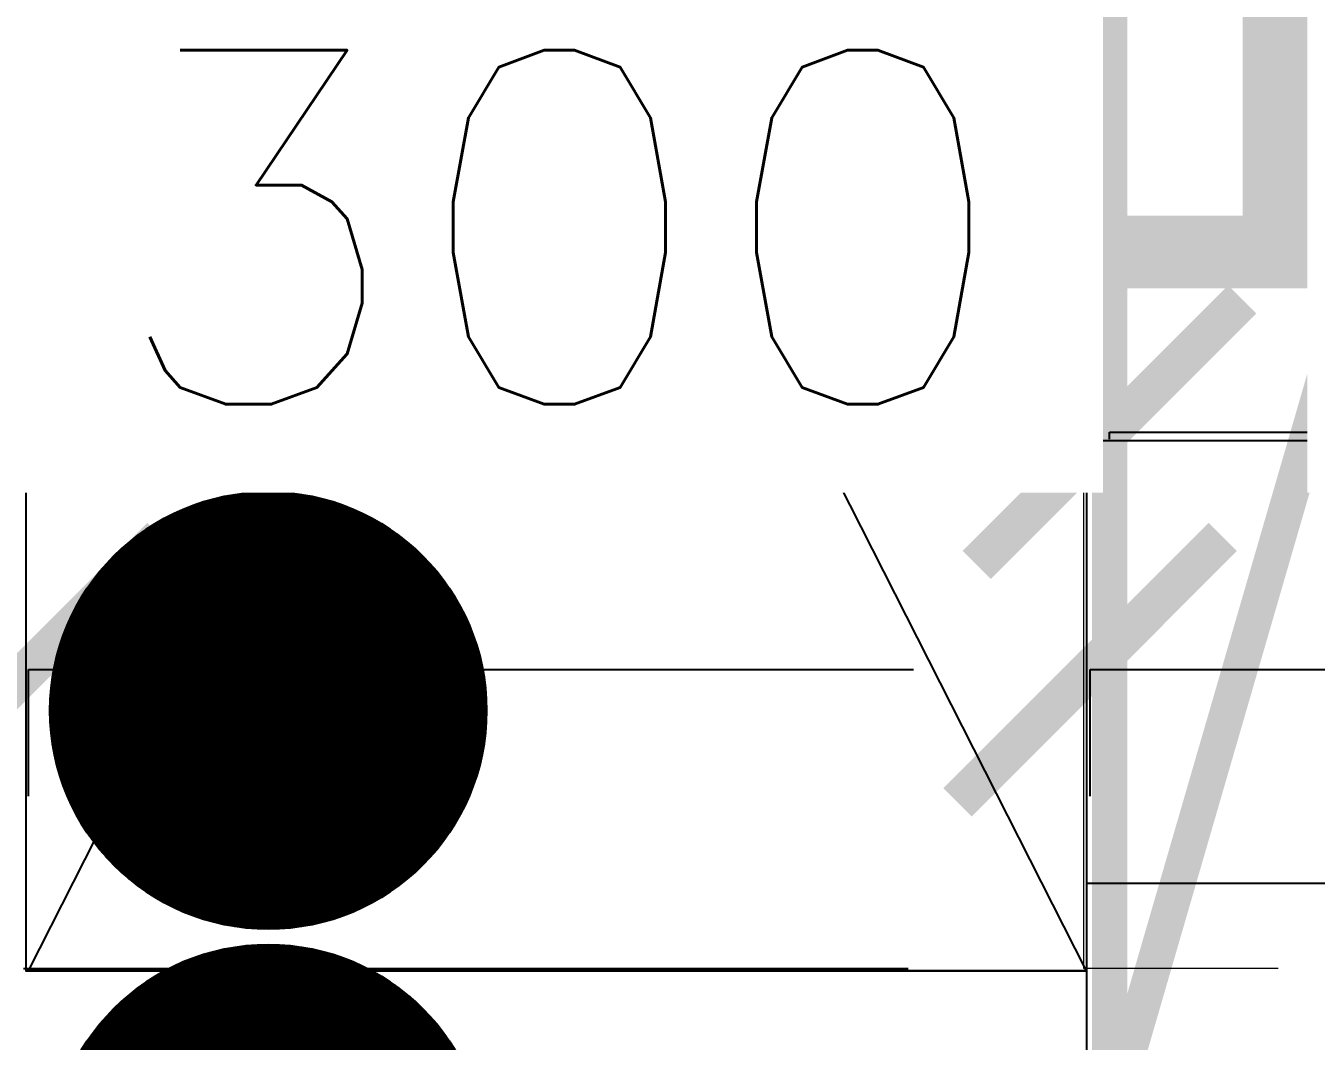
# Model space of a CAD drawing. Header units: millimetres. Extents: x 1135099 to 1230264, y -5736945 to -5695799.
# Drawn here: x 1212261.2 to 1212625.8, y -5707919.5 to -5707632.6 of the extents above; entities that cross this region are included whole.
import ezdxf
from ezdxf.lldxf.tags import DXFTag

# ---------------------------------------------------------------- set-up
doc = ezdxf.new("R2010")
doc.units = ezdxf.units.MM
doc.header["$LTSCALE"] = 1000
doc.header["$MEASUREMENT"] = 0
for name, pattern in [('AUDIT_D_120904163729-0', [0]), ('T8(T9 IS SIMILAR) - DIMENSION & TEXTING$0$( Hidden )', [0.375, 0.25, -0.125]), ('T8(T9 IS SIMILAR) - DIMENSION & TEXTING$0$HIDDEN', [0.375, 0.25, -0.125]), ('T8(T9 IS SIMILAR) - DIMENSION & TEXTING$0$T8 - TYPICAL FLOOR CORE$0$( Hidden )', [0.375, 0.25, -0.125]), ('T8(T9 IS SIMILAR) - DIMENSION & TEXTING$1$AUDIT_D_120904163729-0', [0]), ('T8(T9 IS SIMILAR)$0$$0$HIDDEN', [0.375, 0.25, -0.125]), ('T8(T9 IS SIMILAR)$0$HIDDEN', [0.375, 0.25, -0.125])]:
    doc.linetypes.add(name, pattern=pattern)
doc.layers.get('0').update_dxf_attribs({"linetype": 'AUDIT_D_120904163729-0'})
for name, color, linetype, lineweight in [('2BHK-A - BACK$0$A-ODU', 30, 'Continuous', 20), ('T8(T9 IS SIMILAR) - DIMENSION & TEXTING$0$U-TI-WS-HOT', 1, 'T8(T9 IS SIMILAR) - DIMENSION & TEXTING$0$DASHDOT', 30), ('T8(T9 IS SIMILAR)$0$D&W', 8, 'Continuous', 25), ('T8(T9 IS SIMILAR)$0$SCPL BEAM', 191, 'T8(T9 IS SIMILAR)$0$$0$HIDDEN', 13)]:
    doc.layers.add(name, color=color, linetype=linetype, lineweight=lineweight)
for name, color, linetype in [('2BHK-A - BACK$1$CUT-OUT', 49, 'Continuous'), ('T8(T9 IS SIMILAR) - DIMENSION & TEXTING$0$A-DIMENSIONS', 2, 'T8(T9 IS SIMILAR) - DIMENSION & TEXTING$0$HIDDEN'), ('T8(T9 IS SIMILAR) - DIMENSION & TEXTING$0$A-PLUMBING', 7, 'T8(T9 IS SIMILAR) - DIMENSION & TEXTING$1$AUDIT_D_120904163729-0'), ('T8(T9 IS SIMILAR) - DIMENSION & TEXTING$0$U-TI-TEXT', 7, 'Continuous'), ('T8(T9 IS SIMILAR) - DIMENSION & TEXTING$0$U-TI-WS', 5, 'Continuous'), ('T8(T9 IS SIMILAR)$0$S-BEAM', 20, 'T8(T9 IS SIMILAR)$0$$0$HIDDEN')]:
    doc.layers.add(name, color=color, linetype=linetype)
doc.layers.add('T8(T9 IS SIMILAR) - DIMENSION & TEXTING$0$U-IPD-ODU SERVICE LEDGE', color=7, linetype='Continuous', lineweight=30, true_color=0xe6ac00)
doc.styles.add('T8(T9 IS SIMILAR) - DIMENSION & TEXTING$0$Romans 1', font='romans.shx', dxfattribs={"height": 100})
tags = doc.linetypes.add('T8(T9 IS SIMILAR) - DIMENSION & TEXTING$0$DASHDOT', pattern=[1, 0.5, -0.25, 0, -0.25]).pattern_tags.tags
tags[10:11] = [DXFTag(74, 4), DXFTag(75, 0), DXFTag(340, '0'), DXFTag(46, 1.0), DXFTag(50, 0.0), DXFTag(44, 0.0), DXFTag(45, 0.0)]
tags[8:9] = [DXFTag(74, 4), DXFTag(75, 0), DXFTag(340, '0'), DXFTag(46, 1.0), DXFTag(50, 0.0), DXFTag(44, 0.0), DXFTag(45, 0.0)]
tags[6:7] = [DXFTag(74, 4), DXFTag(75, 0), DXFTag(340, '0'), DXFTag(46, 1.0), DXFTag(50, 0.0), DXFTag(44, 0.0), DXFTag(45, 0.0)]
tags[4:5] = [DXFTag(74, 4), DXFTag(75, 0), DXFTag(340, '0'), DXFTag(46, 1.0), DXFTag(50, 0.0), DXFTag(44, 0.0), DXFTag(45, 0.0)]
doc.dimstyles.new('T8(T9 IS SIMILAR) - DIMENSION & TEXTING$0$ALPINE S', dxfattribs={"dimscale": 0, "dimtxt": 100, "dimasz": 75, "dimexe": 0, "dimexo": 0, "dimgap": 75, "dimtad": 1, "dimdec": 0, "dimzin": 0, "dimdsep": 46, "dimtxsty": 'T8(T9 IS SIMILAR) - DIMENSION & TEXTING$0$Romans 1', "dimblk": 'T8(T9 IS SIMILAR) - DIMENSION & TEXTING$0$_ArchTick', "dimcen": 0.09, "dimclrd": 256, "dimclre": 256, "dimclrt": 7, "dimadec": 0, "dimazin": 0, "dimtfac": 1, "dimtdec": 0, "dimtofl": 0, "dimtmove": 1, "dimatfit": 0, "dimldrblk": 'T8(T9 IS SIMILAR) - DIMENSION & TEXTING$0$_Open90', "dimfxl": 1, "dimtolj": 1, "dimtzin": 0, "dimarcsym": 0})
pattern_1 = [(315, (-1207447.49721, 5713873.1489), (0.15284038975, 0.15284038975), [])]

# ---------------------------------------------------------------- blocks, each defined once
blk = doc.blocks.new('T8(T9 IS SIMILAR) - DIMENSION & TEXTING$0$_ArchTick')
at = {"color": 0, "linetype": 'ByBlock', "const_width": 0.15}
blk.add_lwpolyline([(-0.5, -0.5), (0.5, 0.5)], dxfattribs=at)
blk = doc.blocks.new('*D206')
at = {"layer": 'T8(T9 IS SIMILAR) - DIMENSION & TEXTING$0$U-TI-TEXT', "linetype": 'T8(T9 IS SIMILAR) - DIMENSION & TEXTING$0$T8 - TYPICAL FLOOR CORE$0$( Hidden )', "lineweight": -2, "transparency": 16777216}
for p, q in [((5115.14, 6124.59), (5115.14, 6126.59)), ((5545.04, 6124.59), (5545.04, 6126.59))]:
    blk.add_line(p, q, dxfattribs=at)
at = {"layer": 'T8(T9 IS SIMILAR) - DIMENSION & TEXTING$0$U-TI-TEXT', "lineweight": -2, "transparency": 16777216}
blk.add_line((5115.14, 6126.59), (5545.04, 6126.59), dxfattribs=at)
at = {"layer": 'T8(T9 IS SIMILAR) - DIMENSION & TEXTING$0$U-TI-TEXT', "linetype": 'ByBlock', "lineweight": -2, "transparency": 16777216, "xscale": 75, "yscale": 75, "zscale": 75, "rotation": 180}
blk.add_blockref('T8(T9 IS SIMILAR) - DIMENSION & TEXTING$0$_ArchTick', (5115.14, 6126.59), dxfattribs=at)
at = {"layer": 'T8(T9 IS SIMILAR) - DIMENSION & TEXTING$0$U-TI-TEXT', "linetype": 'ByBlock', "lineweight": -2, "transparency": 16777216, "xscale": 75, "yscale": 75, "zscale": 75}
blk.add_blockref('T8(T9 IS SIMILAR) - DIMENSION & TEXTING$0$_ArchTick', (5545.04, 6126.59), dxfattribs=at)
at = {"layer": 'T8(T9 IS SIMILAR) - DIMENSION & TEXTING$0$U-TI-TEXT', "color": 7, "linetype": 'ByBlock', "transparency": 16777216, "insert": (5330.09, 6251.59), "char_height": 100, "attachment_point": 5, "style": 'T8(T9 IS SIMILAR) - DIMENSION & TEXTING$0$Romans 1', "bg_fill": 3, "box_fill_scale": 1.25, "bg_fill_color": 256, "bg_fill_true_color": 13158600, "bg_fill_transparency": 0}
blk.add_mtext('\\A1;430', dxfattribs=at)
blk = doc.blocks.new('T8(T9 IS SIMILAR) - DIMENSION & TEXTING$0$_Open90')
at = {"color": 0, "linetype": 'ByBlock', "lineweight": -2}
for p, q in [((-0.5, 0.5), (0, 0)), ((0, 0), (-1, 0)), ((0, 0), (-0.5, -0.5))]:
    blk.add_line(p, q, dxfattribs=at)
blk = doc.blocks.new('*D314')
at = {"layer": 'T8(T9 IS SIMILAR) - DIMENSION & TEXTING$0$A-DIMENSIONS', "linetype": 'T8(T9 IS SIMILAR) - DIMENSION & TEXTING$0$HIDDEN', "lineweight": -2, "transparency": 16777216}
for p, q in [((1212261.96, -5707850.31), (1212261.96, -5707814.53)), ((1212561.93, -5707850.31), (1212561.93, -5707814.53))]:
    blk.add_line(p, q, dxfattribs=at)
at = {"layer": 'T8(T9 IS SIMILAR) - DIMENSION & TEXTING$0$A-DIMENSIONS', "lineweight": -2, "transparency": 16777216}
blk.add_line((1212261.96, -5707814.53), (1212561.93, -5707814.53), dxfattribs=at)
at = {"layer": 'T8(T9 IS SIMILAR) - DIMENSION & TEXTING$0$A-DIMENSIONS', "linetype": 'ByBlock', "lineweight": -2, "transparency": 16777216, "xscale": 75, "yscale": 75, "zscale": 75, "rotation": 180}
blk.add_blockref('T8(T9 IS SIMILAR) - DIMENSION & TEXTING$0$_ArchTick', (1212261.96, -5707814.53), dxfattribs=at)
at = {"layer": 'T8(T9 IS SIMILAR) - DIMENSION & TEXTING$0$A-DIMENSIONS', "linetype": 'ByBlock', "lineweight": -2, "transparency": 16777216, "xscale": 75, "yscale": 75, "zscale": 75}
blk.add_blockref('T8(T9 IS SIMILAR) - DIMENSION & TEXTING$0$_ArchTick', (1212561.93, -5707814.53), dxfattribs=at)
at = {"layer": 'T8(T9 IS SIMILAR) - DIMENSION & TEXTING$0$A-DIMENSIONS', "color": 7, "linetype": 'ByBlock', "transparency": 16777216, "insert": (1212411.94, -5707689.53), "char_height": 100, "attachment_point": 5, "style": 'T8(T9 IS SIMILAR) - DIMENSION & TEXTING$0$Romans 1', "bg_fill": 3, "box_fill_scale": 1.25, "bg_fill_color": 256, "bg_fill_true_color": 13158600, "bg_fill_transparency": 0}
blk.add_mtext('\\A1;300', dxfattribs=at)
blk = doc.blocks.new('*D315')
at = {"layer": 'T8(T9 IS SIMILAR) - DIMENSION & TEXTING$0$A-DIMENSIONS', "linetype": 'T8(T9 IS SIMILAR) - DIMENSION & TEXTING$0$HIDDEN', "lineweight": -2, "transparency": 16777216}
for p, q in [((1212561.91, -5707850.31), (1212561.91, -5707814.53)), ((1212991.92, -5707850.86), (1212991.92, -5707814.53))]:
    blk.add_line(p, q, dxfattribs=at)
at = {"layer": 'T8(T9 IS SIMILAR) - DIMENSION & TEXTING$0$A-DIMENSIONS', "lineweight": -2, "transparency": 16777216}
blk.add_line((1212561.91, -5707814.53), (1212991.92, -5707814.53), dxfattribs=at)
at = {"layer": 'T8(T9 IS SIMILAR) - DIMENSION & TEXTING$0$A-DIMENSIONS', "linetype": 'ByBlock', "lineweight": -2, "transparency": 16777216, "xscale": 75, "yscale": 75, "zscale": 75, "rotation": 180}
blk.add_blockref('T8(T9 IS SIMILAR) - DIMENSION & TEXTING$0$_ArchTick', (1212561.91, -5707814.53), dxfattribs=at)
at = {"layer": 'T8(T9 IS SIMILAR) - DIMENSION & TEXTING$0$A-DIMENSIONS', "linetype": 'ByBlock', "lineweight": -2, "transparency": 16777216, "xscale": 75, "yscale": 75, "zscale": 75}
blk.add_blockref('T8(T9 IS SIMILAR) - DIMENSION & TEXTING$0$_ArchTick', (1212991.92, -5707814.53), dxfattribs=at)
at = {"layer": 'T8(T9 IS SIMILAR) - DIMENSION & TEXTING$0$A-DIMENSIONS', "color": 7, "linetype": 'ByBlock', "transparency": 16777216, "insert": (1212776.91, -5707689.53), "char_height": 100, "attachment_point": 5, "style": 'T8(T9 IS SIMILAR) - DIMENSION & TEXTING$0$Romans 1', "bg_fill": 3, "box_fill_scale": 1.25, "bg_fill_color": 256, "bg_fill_true_color": 13158600, "bg_fill_transparency": 0}
blk.add_mtext('\\A1;430', dxfattribs=at)
blk = doc.blocks.new('2BHK-A - BACK$0$odu1')
at = {"layer": '2BHK-A - BACK$0$A-ODU', "color": 3}
blk.add_lwpolyline([(88.53, -742.74), (53.81, -742.74), (53.81, -719.26), (88.53, -719.26)], dxfattribs=at)
blk = doc.blocks.new('2BHK-A - BACK')
at = {"layer": '2BHK-A - BACK$1$CUT-OUT', "linetype": 'ByBlock'}
h = blk.add_hatch(dxfattribs=at)
h.set_pattern_fill('ANSI31', color=256, scale=1000, angle=135)
h.paths.add_polyline_path([(1199252.39, -5706799.42), (1200282.3, -5706799.42), (1200281.5, -5707310.47), (1199982.3, -5707310.47), (1199982.3, -5707940.04), (1199552.39, -5707940.04), (1199551.59, -5707310.47), (1199252.39, -5707310.47)])
at = {"layer": '2BHK-A - BACK$1$CUT-OUT'}
blk.add_line((1199982.38, -5707899.86, 1.29), (1200282.04, -5707899.86), dxfattribs=at)
at = {"layer": '2BHK-A - BACK$1$CUT-OUT', "elevation": 0.65}
for points in [[(1199252.39, -5706799.42), (1200282.3, -5706799.42), (1200281.5, -5707310.47), (1199982.3, -5707310.47), (1199982.3, -5707940.04), (1199552.39, -5707940.04), (1199551.59, -5707310.47), (1199252.39, -5707310.47)], [(1199982.28, -5707310.47), (1200282.08, -5707310.47), (1200282.08, -5707899.86), (1199982.28, -5707899.86)]]:
    blk.add_lwpolyline(points, close=True, dxfattribs=at)
at = {"layer": '2BHK-A - BACK$1$CUT-OUT', "elevation": 1.29}
for points in [[(1199982.3, -5707310.47), (1200281.41, -5707899.86)], [(1200281.5, -5707310.47), (1199982.38, -5707899.86)]]:
    blk.add_lwpolyline(points, dxfattribs=at)
at = {"layer": '2BHK-A - BACK$0$A-ODU', "rotation": 90.0000792536792}
blk.add_blockref('2BHK-A - BACK$0$odu1', (1199264.32, -5707704.54, -2.33), dxfattribs=at)
blk = doc.blocks.new('T8(T9 IS SIMILAR)')
at = {"layer": 'T8(T9 IS SIMILAR)$0$S-BEAM'}
blk.add_line((1212261.86, -5707899.16), (1213291.77, -5707899.23), dxfattribs=at)
at = {"layer": 'T8(T9 IS SIMILAR)$0$SCPL BEAM', "linetype": 'T8(T9 IS SIMILAR)$0$HIDDEN', "elevation": -0.24}
blk.add_lwpolyline([(1212561.53, -5706499.42), (1212991.43, -5706499.42), (1212991.43, -5707899.21), (1212561.53, -5707899.21)], close=True, dxfattribs=at)
at = {"layer": 'T8(T9 IS SIMILAR)$0$D&W', "linetype": 'ByBlock', "xscale": -1}
blk.add_blockref('2BHK-A - BACK', (2412544.59, 0), dxfattribs=at)
blk = doc.blocks.new('T8(T9 IS SIMILAR) - DIMENSION & TEXTING$0$A$C77D62699')
at = {"layer": 'T8(T9 IS SIMILAR) - DIMENSION & TEXTING$0$U-TI-WS'}
h = blk.add_hatch(color=256, dxfattribs=at)
h.dxf.hatch_style = 1
h.paths.add_polyline_path([(4939.09, 6177.48, 1), (4815.72, 6177.48, 1)])
at = {"layer": 'T8(T9 IS SIMILAR) - DIMENSION & TEXTING$0$U-TI-WS-HOT', "ltscale": 1.2}
h = blk.add_hatch(dxfattribs=at)
h.set_pattern_fill('ANSI31', color=256, scale=1.729192, angle=270)
h.set_pattern_definition(pattern_1)
h.paths.add_polyline_path([(4939.09, 6047.96, 1), (4815.72, 6047.96, 1)])
h = blk.add_hatch(dxfattribs=at)
h.set_pattern_fill('ANSI31', color=256, scale=1.729192, angle=270)
h.set_pattern_definition(pattern_1)
h.paths.add_polyline_path([(4939.09, 5920.06, 1), (4815.72, 5920.06, 1)])
at = {"layer": 'T8(T9 IS SIMILAR) - DIMENSION & TEXTING$0$U-IPD-ODU SERVICE LEDGE', "color": 1, "linetype": 'T8(T9 IS SIMILAR) - DIMENSION & TEXTING$0$( Hidden )', "ltscale": 0.75, "const_width": 10}
blk.add_lwpolyline([(5115.14, 7412.83), (5545.04, 7412.83), (5545.04, 5932.82), (5115.14, 5932.79), (5115.14, 7412.83), (5545.04, 5932.82), (5115.14, 5932.79), (5545.04, 7412.83)], dxfattribs=at)
at = {"layer": 'T8(T9 IS SIMILAR) - DIMENSION & TEXTING$0$U-TI-WS', "lineweight": 40, "ltscale": 0.01, "const_width": 20.53, "elevation": 0.72}
blk.add_lwpolyline([(4877.41, 6177.48), (5163.04, 6177.48), (5163.04, 7073.08), (3835.05, 7073.08), (3835.05, 6022.62)], dxfattribs=at)
at = {"layer": 'T8(T9 IS SIMILAR) - DIMENSION & TEXTING$0$U-TI-WS'}
blk.add_circle((4877.41, 6177.48, 0.72), 61.69, dxfattribs=at)
at = {"layer": 'T8(T9 IS SIMILAR) - DIMENSION & TEXTING$0$U-TI-WS-HOT', "ltscale": 1.2}
for centre in [(4877.41, 6047.96, 0.72), (4877.41, 5920.06, 0.72)]:
    blk.add_circle(centre, 61.69, dxfattribs=at)
at = {"layer": 'T8(T9 IS SIMILAR) - DIMENSION & TEXTING$0$U-TI-TEXT', "linetype": 'ByBlock'}
dim = blk.add_linear_dim(base=(5545.04, 6126.59), p1=(5115.14, 5932.79), p2=(5545.04, 5932.82), dimstyle='T8(T9 IS SIMILAR) - DIMENSION & TEXTING$0$ALPINE S', override={"dimscale": 1, "dimfxl": 2, "dimfxlon": 1, "dimtfill": 1, "dimarcsym": 1}, dxfattribs=at)
dim.commit()
dim.dimension.update_dxf_attribs({"geometry": '*D206', "text_midpoint": (5330.09, 6251.59)})
blk = doc.blocks.new('T8(T9 IS SIMILAR) - DIMENSION & TEXTING')
at = {"layer": 'T8(T9 IS SIMILAR) - DIMENSION & TEXTING$0$A-PLUMBING', "linetype": 'ByBlock'}
blk.add_blockref('T8(T9 IS SIMILAR) - DIMENSION & TEXTING$0$A$C77D62699', (1207452.26, -5713874.03), dxfattribs=at)
at = {"layer": 'T8(T9 IS SIMILAR) - DIMENSION & TEXTING$0$A-DIMENSIONS', "linetype": 'ByBlock'}
dim = blk.add_linear_dim(base=(1212561.93, -5707814.53), p1=(1212261.96, -5707850.31), p2=(1212561.93, -5707850.31, 0.65), angle=180, dimstyle='T8(T9 IS SIMILAR) - DIMENSION & TEXTING$0$ALPINE S', override={"dimscale": 1, "dimfxl": 5, "dimtfill": 1, "dimarcsym": 1}, dxfattribs=at)
dim.commit()
dim.dimension.update_dxf_attribs({"geometry": '*D314', "text_midpoint": (1212411.94, -5707814.53), "dimtype": 128})
dim = blk.add_linear_dim(base=(1212991.92, -5707814.53), p1=(1212561.91, -5707850.31, 0.65), p2=(1212991.92, -5707850.86, 0.65), angle=180, dimstyle='T8(T9 IS SIMILAR) - DIMENSION & TEXTING$0$ALPINE S', override={"dimscale": 1, "dimfxl": 5, "dimtfill": 1, "dimarcsym": 1}, dxfattribs=at)
dim.commit()
dim.dimension.update_dxf_attribs({"geometry": '*D315', "text_midpoint": (1212776.91, -5707689.53)})

msp = doc.modelspace()

# ---------------------------------------------------------------- block references
at = {"linetype": 'ByBlock'}
msp.add_blockref('T8(T9 IS SIMILAR)', (-1.37, 0.21, -0.64), dxfattribs=at)

# ---------------------------------------------------------------- next in the draw order: block references
msp.add_blockref('T8(T9 IS SIMILAR) - DIMENSION & TEXTING', (0, 0), dxfattribs=at)

doc.saveas('drawing.dxf')
